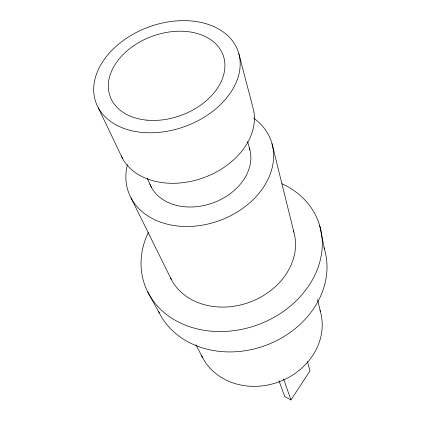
<?xml version="1.0" encoding="UTF-8"?>
<svg xmlns="http://www.w3.org/2000/svg" width="421" height="421" viewBox="0 0 421 421"><rect width="100%" height="100%" fill="white"/><g stroke="black" fill="none" stroke-linecap="round" stroke-linejoin="round"><path stroke-width="0.63" d="M278.934 380.631L284.722 396.524L290.974 399.95L310.045 370.854L307.325 361.386M147.724 291.953L159.301 312.982M195.923 344.667L202.443 357.45M131.052 197.97L171.452 279.691M98.288 107.771L122.453 158.349M147.213 178.094L151.539 187.613M283.575 378.947L290.974 399.95M247.564 141.498L249.874 149.681M238.86 53.762A75.564 52.925 -20.1 0 1 143.014 132.494A75.564 52.925 -20.1 0 1 118.938 43.868A75.564 52.925 -20.1 0 1 238.86 53.762L253.058 108.05A70.244 51.715 -20.1 0 1 203.732 177.683A70.244 51.715 -20.1 0 1 121.295 156.038M271.982 143.603L293.916 232.266M317.571 299.499L320.402 311.603M319.644 225.361L324.396 248.969M320.034 310.34A63.539 55.488 -20.1 0 1 279.36 381.71A63.539 55.488 -20.1 0 1 201.338 355.182M324.017 247.737A88.789 74.207 -20.1 0 1 266.851 344.967A88.789 74.207 -20.1 0 1 158.454 311.235M281.933 183.714A92.431 75.838 -20.1 0 1 310.04 283.822A92.431 75.838 -20.1 0 1 191.097 327.201A92.431 75.838 -20.1 0 1 148.271 232.46M293.358 230.424A65.929 54.046 -20.1 0 1 250.89 301.746A65.929 54.046 -20.1 0 1 170.589 277.971M253.737 118.238A75.796 57.719 -20.1 0 1 219.709 220.52A75.796 57.719 -20.1 0 1 127.395 164.669M249.321 147.787A52.957 40.3 -20.1 0 1 213.01 202.896A52.957 40.3 -20.1 0 1 149.834 184.03M147.024 120.169A60.15 42.111 -20.1 0 0 223.972 57.966A60.15 42.111 -20.1 0 0 128.847 49.346A60.15 42.111 -20.1 0 0 147.024 120.169"/></g></svg>
